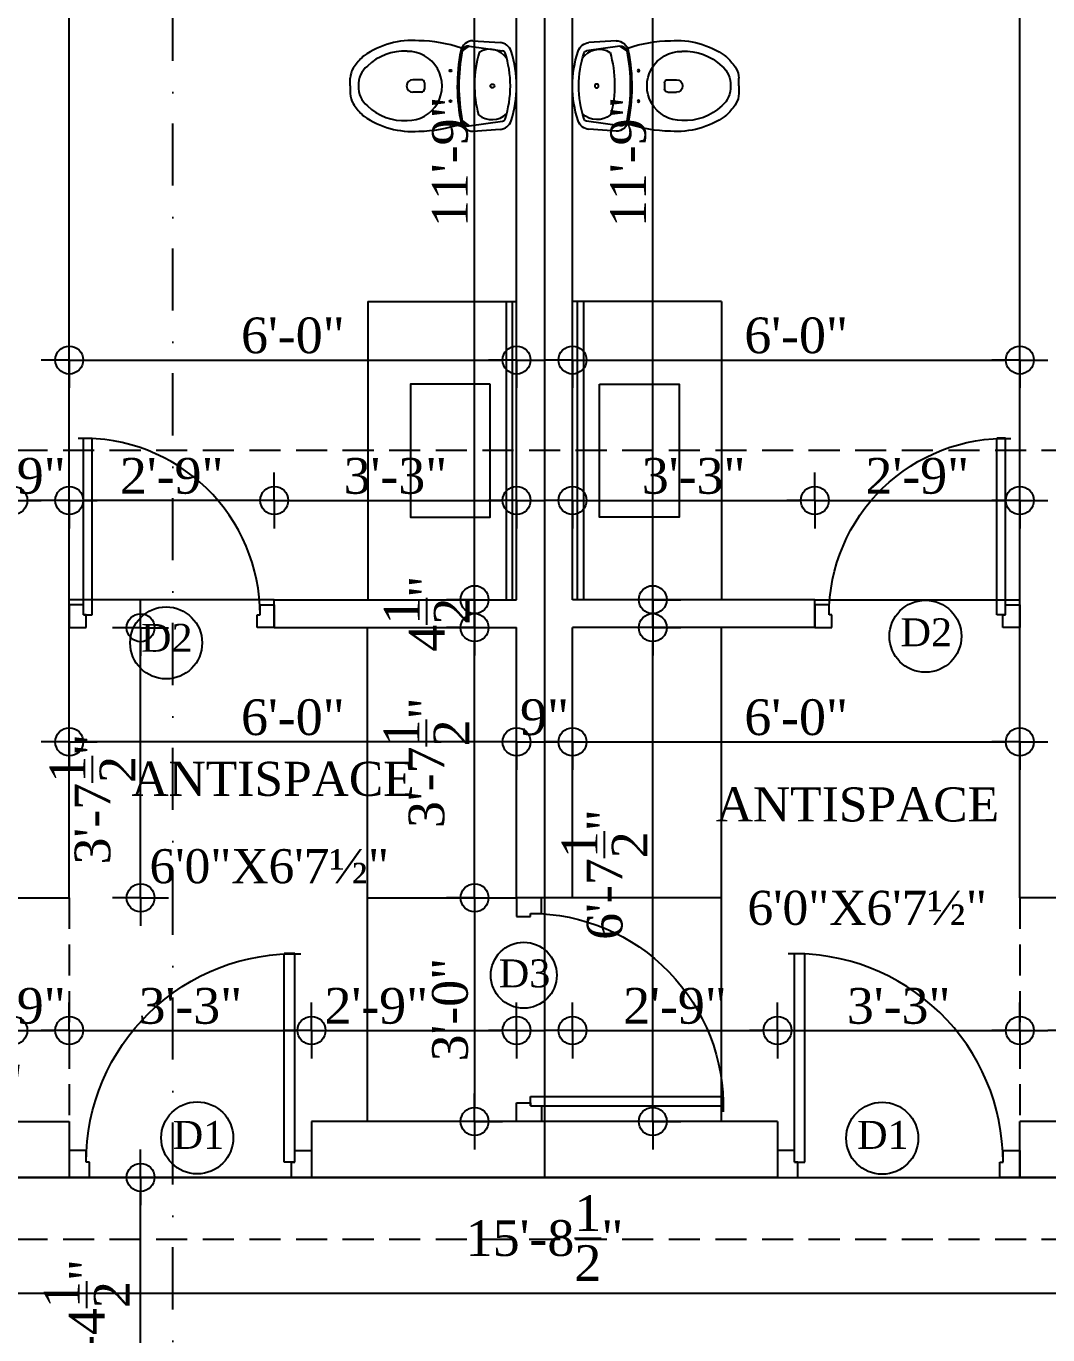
# Model space of a CAD drawing. Extents: x -4781 to 3971, y -2954 to -1072.
# Drawn here: x -1458.7 to -1294.3, y -2102 to -1891.3 of the extents above; entities that cross this region are included whole.
import ezdxf

# ---------------------------------------------------------------- set-up
doc = ezdxf.new("R2010")
doc.units = 0
doc.header["$LTSCALE"] = 20
doc.header["$MEASUREMENT"] = 0
doc.header["$PDMODE"] = 34
doc.linetypes.add('DASHDOT', pattern=[1, 0.5, -0.25, 0, -0.25])
doc.linetypes.add('HIDDEN', pattern=[0.375, 0.25, -0.125])
doc.layers.get('0').update_dxf_attribs({"linetype": 'CONTINUOUS'})
doc.layers.get('DEFPOINTS').update_dxf_attribs({"linetype": 'CONTINUOUS'})
doc.layers.add('area', color=3, linetype='CONTINUOUS', plot=False)
doc.layers.add('correct', color=230, linetype='CONTINUOUS', plot=False)
for name, color, linetype in [('DIMLINE', 254, 'CONTINUOUS'), ('DOOR', 1, 'CONTINUOUS'), ('DOOR TEXT', 2, 'CONTINUOUS'), ('glass', 4, 'CONTINUOUS'), ('PLUMBING', 6, 'CONTINUOUS'), ('Roof lilne', 31, 'CONTINUOUS'), ('sec', 13, 'DASHDOT'), ('text', 2, 'CONTINUOUS'), ('wall', 13, 'CONTINUOUS')]:
    doc.layers.add(name, color=color, linetype=linetype)
doc.styles.add('DIMTEXT', font='times_1.ttf')
doc.styles.add('style5', font='times_1.ttf')
doc.dimstyles.new('ARCH_48_0', dxfattribs={"dimtxt": 5.75, "dimasz": 2.25, "dimexe": 0.25, "dimexo": 0, "dimgap": 1, "dimtad": 1, "dimzin": 3, "dimdsep": 46, "dimlunit": 4, "dimtxsty": 'DIMTEXT', "dimblk": 'BLK', "dimcen": 0, "dimdle": 0.09375, "dimse1": 1, "dimse2": 1, "dimclrd": 254, "dimclrt": 3, "dimadec": 1, "dimazin": 0, "dimtfac": 1, "dimtix": 1, "dimtmove": 2, "dimatfit": 3, "dimldrblk": 'NONE', "dimfxl": 0.25, "dimtvp": 1.4625, "dimtolj": 1, "dimtzin": 15, "dimarcsym": 0})

# ---------------------------------------------------------------- blocks, each defined once
blk = doc.blocks.new('DR1H902')
at = {"color": 0}
for p, q in [((-0.5, 0), (-0.5, 1)), ((-0.5, 1), (-0.45, 1)), ((-0.45, 0), (-0.45, 1)), ((-0.5, 0), (-0.45, 0))]:
    blk.add_line(p, q, dxfattribs=at)
blk.add_arc((-0.5, 0), 1, 0, 91.70698, dxfattribs=at)
blk = doc.blocks.new('A$C3B4262AC')
at = {"layer": 'DOOR'}
for p, q in [((0, 4), (0, 0)), ((2.5, 4), (0, 4)), ((2.5, 2.25), (2.5, 4)), ((3, 2.25), (2.5, 2.25)), ((3, 0), (3, 2.25)), ((0, 0), (3, 0))]:
    blk.add_line(p, q, dxfattribs=at)
blk = doc.blocks.new('A$C1F9E242A')
blk.add_blockref('A$C3B4262AC', (0, 0))
at = {"xscale": -1}
blk.add_blockref('A$C3B4262AC', (36, 0), dxfattribs=at)
at = {"layer": 'DOOR', "xscale": -31, "yscale": 31, "zscale": 68.88888888888889}
blk.add_blockref('DR1H902', (18, 2.25), dxfattribs=at)
blk = doc.blocks.new('*U33')
at = {"xscale": -1}
blk.add_blockref('A$C1F9E242A', (0, -2), dxfattribs=at)
blk = doc.blocks.new('*U34')
at = {"xscale": -1}
blk.add_blockref('A$C1F9E242A', (0, -2), dxfattribs=at)
blk = doc.blocks.new('200028')
at = {"layer": 'PLUMBING'}
for points in [[(4.51, 3.33, 1), (4.19, 3.33, 1)], [(4.19, -1.59, 1), (4.51, -1.59, 1)]]:
    blk.add_hatch(color=256, dxfattribs=at).paths.add_polyline_path(points)
for p, q in [((6.25, 6.51), (7.37, 7.3)), ((7.37, 7.3), (12.73, 6.53)), ((7.96, 8.15), (12.33, 7.85)), ((-11.79, 0.87), (-11.79, 2.11)), ((-11.79, 0.87), (-11.79, -0.37)), ((-0.34, 1.87), (-1.73, 1.87)), ((0.16, 1.37), (0.16, 0.37)), ((-0.34, -0.13), (-1.73, -0.13)), ((6.25, -4.77), (7.37, -5.57)), ((7.37, -5.57), (12.73, -4.79)), ((7.96, -6.42), (12.33, -6.11))]:
    blk.add_line(p, q, dxfattribs=at)
for centre, radius in [((4.35, 3.33), 0.156), ((11.09, 0.87), 0.312), ((4.35, -1.59), 0.156)]:
    blk.add_circle(centre, radius, dxfattribs=at)
for centre, radius, start, end in [((-1.79, -5.38), 13.57, 85.6873, 125.1099), ((-3.1, -2.14), 8.6, 86.8837, 133.6869), ((-2.58, 0.87), 5.57, 269.4196, 90.5804), ((-1.08, -13.97), 22.13, 71.0966, 89.1989), ((34.56, 0.87), 29.12, 168.7614, 192.0802), ((34.56, 0.87), 28.87, 168.7311, 191.2689), ((7.96, 6.15), 2, 90, 168.7614), ((7.23, 6.32), 1, 81.7925, 168.7311), ((10.67, 3.52), 3.25, 32.7982, 121.967), ((12.19, 5.86), 2, 18.0394, 86.0298), ((12.66, 6.04), 0.5, 18.136, 81.7925), ((-3.12, 0.87), 18.1, 341.9606, 18.0394), ((-3.12, -1.48), 9.71, 134.7032, 147.6541), ((-7.84, 3.29), 3, 125.7546, 134.7032), ((26.7, 1.08), 18.5, 163.6925, 195.267), ((-3.12, 0.87), 17.1, 341.864, 18.136), ((-8.79, 2.11), 3, 147.6541, 180), ((-6.7, 1.14), 3.75, 128.5444, 184.146), ((-6.7, 0.6), 3.75, 175.854, 231.4556), ((-1.73, 0.87), 1, 90, 180), ((-1.73, 0.87), 1, 180, 270), ((-0.34, 1.37), 0.5, 0, 90), ((-0.34, 0.37), 0.5, 270, 0), ((-8.79, -0.37), 3, 180, 212.3459), ((-3.12, 3.22), 9.71, 212.3459, 225.2968), ((-7.84, -1.55), 3, 225.2968, 234.2454), ((-1.79, 7.11), 13.57, 234.8901, 274.3127), ((-3.1, 3.88), 8.6, 226.3131, 273.1163), ((11.03, -1.03), 3.51, 231.7336, 311.9036), ((-1.08, 15.71), 22.13, 270.8011, 288.9034), ((7.96, -4.42), 2, 191.2386, 270), ((7.23, -4.58), 1, 191.2689, 278.2075), ((12.19, -4.12), 2, 273.9702, 341.9606), ((12.66, -4.3), 0.5, 278.2075, 341.864)]:
    blk.add_arc(centre, radius, start, end, dxfattribs=at)
blk = doc.blocks.new('BLK')
for q in [(0, 2), (-2, 0), (2, 0), (0, -2)]:
    blk.add_line((0, 0), q)
blk.add_circle((0, 0), 1)
blk = doc.blocks.new('*D166')
at = {"layer": 'DEFPOINTS', "color": 0, "lineweight": -2, "transparency": 16777216}
for p in [(-1460.81, -2053), (-1483.06, -2067.65), (-1460.81, -2067.65)]:
    blk.add_point(p, dxfattribs=at)
at = {"layer": 'DIMLINE', "color": 254, "lineweight": -2, "transparency": 16777216}
blk.add_line((-1480.81, -2053), (-1463.06, -2053), dxfattribs=at)
at = {"layer": 'DIMLINE', "color": 254, "lineweight": -2, "transparency": 16777216, "xscale": 2.25, "yscale": 2.25, "zscale": 2.25, "rotation": 180}
blk.add_blockref('BLK', (-1483.06, -2053), dxfattribs=at)
at = {"layer": 'DIMLINE', "color": 254, "lineweight": -2, "transparency": 16777216, "xscale": 2.25, "yscale": 2.25, "zscale": 2.25}
blk.add_blockref('BLK', (-1460.81, -2053), dxfattribs=at)
at = {"layer": 'DIMLINE', "color": 3, "lineweight": -2, "transparency": 16777216, "insert": (-1471.93, -2061.37), "char_height": 5.75, "attachment_point": 5, "style": 'DIMTEXT'}
blk.add_mtext('\\A1;1\'-10{\\H1.000000x;\\S1/4;}"', dxfattribs=at)
blk = doc.blocks.new('_None')
blk = doc.blocks.new('*D167')
at = {"layer": 'DEFPOINTS', "color": 0, "lineweight": -2, "transparency": 16777216}
for p in [(-1451.81, -2053), (-1460.81, -2067.65), (-1451.81, -2067.65)]:
    blk.add_point(p, dxfattribs=at)
at = {"layer": 'DIMLINE', "color": 254, "lineweight": -2, "transparency": 16777216}
blk.add_line((-1458.56, -2053), (-1454.06, -2053), dxfattribs=at)
at = {"layer": 'DIMLINE', "color": 254, "lineweight": -2, "transparency": 16777216, "xscale": 2.25, "yscale": 2.25, "zscale": 2.25, "rotation": 180}
blk.add_blockref('BLK', (-1460.81, -2053), dxfattribs=at)
at = {"layer": 'DIMLINE', "color": 254, "lineweight": -2, "transparency": 16777216, "xscale": 2.25, "yscale": 2.25, "zscale": 2.25}
blk.add_blockref('BLK', (-1451.81, -2053), dxfattribs=at)
at = {"layer": 'DIMLINE', "color": 3, "lineweight": -2, "transparency": 16777216, "insert": (-1456.31, -2049.07), "char_height": 5.75, "attachment_point": 5, "style": 'DIMTEXT'}
blk.add_mtext('\\A1;9"', dxfattribs=at)
blk = doc.blocks.new('*D168')
at = {"layer": 'DEFPOINTS', "color": 0, "lineweight": -2, "transparency": 16777216}
for p in [(-1412.81, -2053), (-1451.81, -2067.65), (-1412.81, -2067.65)]:
    blk.add_point(p, dxfattribs=at)
at = {"layer": 'DIMLINE', "color": 254, "lineweight": -2, "transparency": 16777216}
blk.add_line((-1449.56, -2053), (-1415.06, -2053), dxfattribs=at)
at = {"layer": 'DIMLINE', "color": 254, "lineweight": -2, "transparency": 16777216, "xscale": 2.25, "yscale": 2.25, "zscale": 2.25, "rotation": 180}
blk.add_blockref('BLK', (-1451.81, -2053), dxfattribs=at)
at = {"layer": 'DIMLINE', "color": 254, "lineweight": -2, "transparency": 16777216, "xscale": 2.25, "yscale": 2.25, "zscale": 2.25}
blk.add_blockref('BLK', (-1412.81, -2053), dxfattribs=at)
at = {"layer": 'DIMLINE', "color": 3, "lineweight": -2, "transparency": 16777216, "insert": (-1432.31, -2049.08), "char_height": 5.75, "attachment_point": 5, "style": 'DIMTEXT'}
blk.add_mtext('\\A1;3\'-3"', dxfattribs=at)
blk = doc.blocks.new('*D169')
at = {"layer": 'DEFPOINTS', "color": 0, "lineweight": -2, "transparency": 16777216}
for p in [(-1379.81, -2053), (-1412.81, -2067.65), (-1379.81, -2067.65)]:
    blk.add_point(p, dxfattribs=at)
at = {"layer": 'DIMLINE', "color": 254, "lineweight": -2, "transparency": 16777216}
blk.add_line((-1410.56, -2053), (-1382.06, -2053), dxfattribs=at)
at = {"layer": 'DIMLINE', "color": 254, "lineweight": -2, "transparency": 16777216, "xscale": 2.25, "yscale": 2.25, "zscale": 2.25, "rotation": 180}
blk.add_blockref('BLK', (-1412.81, -2053), dxfattribs=at)
at = {"layer": 'DIMLINE', "color": 254, "lineweight": -2, "transparency": 16777216, "xscale": 2.25, "yscale": 2.25, "zscale": 2.25}
blk.add_blockref('BLK', (-1379.81, -2053), dxfattribs=at)
at = {"layer": 'DIMLINE', "color": 3, "lineweight": -2, "transparency": 16777216, "insert": (-1402.38, -2049.07), "char_height": 5.75, "attachment_point": 5, "style": 'DIMTEXT'}
blk.add_mtext('\\A1;2\'-9"', dxfattribs=at)
blk = doc.blocks.new('*D170')
at = {"layer": 'DEFPOINTS', "color": 0, "lineweight": -2, "transparency": 16777216}
for p in [(-1370.81, -2006.54), (-1379.81, -2067.65), (-1370.81, -2067.65)]:
    blk.add_point(p, dxfattribs=at)
at = {"layer": 'DIMLINE', "color": 254, "lineweight": -2, "transparency": 16777216}
blk.add_line((-1377.56, -2006.54), (-1373.06, -2006.54), dxfattribs=at)
at = {"layer": 'DIMLINE', "color": 254, "lineweight": -2, "transparency": 16777216, "xscale": 2.25, "yscale": 2.25, "zscale": 2.25, "rotation": 180}
blk.add_blockref('BLK', (-1379.81, -2006.54), dxfattribs=at)
at = {"layer": 'DIMLINE', "color": 254, "lineweight": -2, "transparency": 16777216, "xscale": 2.25, "yscale": 2.25, "zscale": 2.25}
blk.add_blockref('BLK', (-1370.81, -2006.54), dxfattribs=at)
at = {"layer": 'DIMLINE', "color": 3, "lineweight": -2, "transparency": 16777216, "insert": (-1375.31, -2002.6), "char_height": 5.75, "attachment_point": 5, "style": 'DIMTEXT'}
blk.add_mtext('\\A1;9"', dxfattribs=at)
blk = doc.blocks.new('*D171')
at = {"layer": 'DEFPOINTS', "color": 0, "lineweight": -2, "transparency": 16777216}
for p in [(-1337.81, -2053), (-1370.81, -2067.65), (-1337.81, -2067.65)]:
    blk.add_point(p, dxfattribs=at)
at = {"layer": 'DIMLINE', "color": 254, "lineweight": -2, "transparency": 16777216}
blk.add_line((-1368.56, -2053), (-1340.06, -2053), dxfattribs=at)
at = {"layer": 'DIMLINE', "color": 254, "lineweight": -2, "transparency": 16777216, "xscale": 2.25, "yscale": 2.25, "zscale": 2.25, "rotation": 180}
blk.add_blockref('BLK', (-1370.81, -2053), dxfattribs=at)
at = {"layer": 'DIMLINE', "color": 254, "lineweight": -2, "transparency": 16777216, "xscale": 2.25, "yscale": 2.25, "zscale": 2.25}
blk.add_blockref('BLK', (-1337.81, -2053), dxfattribs=at)
at = {"layer": 'DIMLINE', "color": 3, "lineweight": -2, "transparency": 16777216, "insert": (-1354.31, -2049.07), "char_height": 5.75, "attachment_point": 5, "style": 'DIMTEXT'}
blk.add_mtext('\\A1;2\'-9"', dxfattribs=at)
blk = doc.blocks.new('*D172')
at = {"layer": 'DEFPOINTS', "color": 0, "lineweight": -2, "transparency": 16777216}
for p in [(-1298.81, -2053), (-1337.81, -2067.65), (-1298.81, -2067.66)]:
    blk.add_point(p, dxfattribs=at)
at = {"layer": 'DIMLINE', "color": 254, "lineweight": -2, "transparency": 16777216}
blk.add_line((-1335.56, -2053), (-1301.06, -2053), dxfattribs=at)
at = {"layer": 'DIMLINE', "color": 254, "lineweight": -2, "transparency": 16777216, "xscale": 2.25, "yscale": 2.25, "zscale": 2.25, "rotation": 180}
blk.add_blockref('BLK', (-1337.81, -2053), dxfattribs=at)
at = {"layer": 'DIMLINE', "color": 254, "lineweight": -2, "transparency": 16777216, "xscale": 2.25, "yscale": 2.25, "zscale": 2.25}
blk.add_blockref('BLK', (-1298.81, -2053), dxfattribs=at)
at = {"layer": 'DIMLINE', "color": 3, "lineweight": -2, "transparency": 16777216, "insert": (-1318.31, -2049.08), "char_height": 5.75, "attachment_point": 5, "style": 'DIMTEXT'}
blk.add_mtext('\\A1;3\'-3"', dxfattribs=at)
blk = doc.blocks.new('*D173')
at = {"layer": 'DEFPOINTS', "color": 0, "lineweight": -2, "transparency": 16777216}
for p in [(-1386.57, -1988.15), (-1379.81, -1988.15), (-1375.31, -2031.65)]:
    blk.add_point(p, dxfattribs=at)
at = {"layer": 'DIMLINE', "color": 254, "lineweight": -2, "transparency": 16777216}
blk.add_line((-1386.57, -2029.4), (-1386.57, -1990.4), dxfattribs=at)
at = {"layer": 'DIMLINE', "color": 254, "lineweight": -2, "transparency": 16777216, "xscale": 2.25, "yscale": 2.25, "zscale": 2.25}
for p, rotation in [((-1386.57, -1988.15), 90), ((-1386.57, -2031.65), 270)]:
    blk.add_blockref('BLK', p, dxfattribs=dict(at, rotation=rotation))
at = {"layer": 'DIMLINE', "color": 3, "lineweight": -2, "transparency": 16777216, "insert": (-1394.32, -2009.9), "char_height": 5.75, "attachment_point": 5, "rotation": 90, "style": 'DIMTEXT'}
blk.add_mtext('\\A1;3\'-7{\\H1.000000x;\\S1/2;}"', dxfattribs=at)
blk = doc.blocks.new('*D174')
at = {"layer": 'DEFPOINTS', "color": 0, "lineweight": -2, "transparency": 16777216}
for p in [(-1451.81, -1988.17), (-1440.32, -1988.17), (-1451.81, -2031.65)]:
    blk.add_point(p, dxfattribs=at)
at = {"layer": 'DIMLINE', "color": 254, "lineweight": -2, "transparency": 16777216}
blk.add_line((-1440.32, -2029.4), (-1440.32, -1990.42), dxfattribs=at)
at = {"layer": 'DIMLINE', "color": 254, "lineweight": -2, "transparency": 16777216, "xscale": 2.25, "yscale": 2.25, "zscale": 2.25}
for p, rotation in [((-1440.32, -1988.17), 90), ((-1440.32, -2031.65), 270)]:
    blk.add_blockref('BLK', p, dxfattribs=dict(at, rotation=rotation))
at = {"layer": 'DIMLINE', "color": 3, "lineweight": -2, "transparency": 16777216, "insert": (-1448.08, -2015.77), "char_height": 5.75, "attachment_point": 5, "rotation": 90, "style": 'DIMTEXT'}
blk.add_mtext('\\A1;3\'-7{\\H1.000000x;\\S1/2;}"', dxfattribs=at)
blk = doc.blocks.new('*D175')
at = {"layer": 'DEFPOINTS', "color": 0, "lineweight": -2, "transparency": 16777216}
for p in [(-1413.79, -1983.65), (-1386.57, -1983.65), (-1413.79, -1988.15)]:
    blk.add_point(p, dxfattribs=at)
at = {"layer": 'DIMLINE', "color": 254, "lineweight": -2, "transparency": 16777216}
for p, q in [((-1386.57, -1981.4), (-1386.57, -1979.15)), ((-1386.57, -1988.15), (-1386.57, -1983.65)), ((-1386.57, -1990.4), (-1386.57, -1992.65))]:
    blk.add_line(p, q, dxfattribs=at)
at = {"layer": 'DIMLINE', "color": 254, "lineweight": -2, "transparency": 16777216, "xscale": 2.25, "yscale": 2.25, "zscale": 2.25}
for p, rotation in [((-1386.57, -1983.65), 270), ((-1386.57, -1988.15), 90)]:
    blk.add_blockref('BLK', p, dxfattribs=dict(at, rotation=rotation))
at = {"layer": 'DIMLINE', "color": 3, "lineweight": -2, "transparency": 16777216, "insert": (-1394.27, -1985.9), "char_height": 5.75, "attachment_point": 5, "rotation": 90, "style": 'DIMTEXT'}
blk.add_mtext('\\A1;4{\\H1.000000x;\\S1/2;}"', dxfattribs=at)
blk = doc.blocks.new('*D176')
at = {"layer": 'DEFPOINTS', "color": 0, "lineweight": -2, "transparency": 16777216}
for p in [(-1415.81, -1842.65), (-1386.57, -1842.65), (-1412.28, -1983.65)]:
    blk.add_point(p, dxfattribs=at)
at = {"layer": 'DIMLINE', "color": 254, "lineweight": -2, "transparency": 16777216}
blk.add_line((-1386.57, -1981.4), (-1386.57, -1844.9), dxfattribs=at)
at = {"layer": 'DIMLINE', "color": 254, "lineweight": -2, "transparency": 16777216, "xscale": 2.25, "yscale": 2.25, "zscale": 2.25}
for p, rotation in [((-1386.57, -1842.65), 90), ((-1386.57, -1983.65), 270)]:
    blk.add_blockref('BLK', p, dxfattribs=dict(at, rotation=rotation))
at = {"layer": 'DIMLINE', "color": 3, "lineweight": -2, "transparency": 16777216, "insert": (-1390.5, -1913.15), "char_height": 5.75, "attachment_point": 5, "rotation": 90, "style": 'DIMTEXT'}
blk.add_mtext('\\A1;11\'-9"', dxfattribs=at)
blk = doc.blocks.new('*D177')
at = {"layer": 'DEFPOINTS', "color": 0, "lineweight": -2, "transparency": 16777216}
for p in [(-1379.81, -1967.68), (-1418.81, -1983.65), (-1379.81, -1983.65)]:
    blk.add_point(p, dxfattribs=at)
at = {"layer": 'DIMLINE', "color": 254, "lineweight": -2, "transparency": 16777216}
blk.add_line((-1416.56, -1967.68), (-1382.06, -1967.68), dxfattribs=at)
at = {"layer": 'DIMLINE', "color": 254, "lineweight": -2, "transparency": 16777216, "xscale": 2.25, "yscale": 2.25, "zscale": 2.25, "rotation": 180}
blk.add_blockref('BLK', (-1418.81, -1967.68), dxfattribs=at)
at = {"layer": 'DIMLINE', "color": 254, "lineweight": -2, "transparency": 16777216, "xscale": 2.25, "yscale": 2.25, "zscale": 2.25}
blk.add_blockref('BLK', (-1379.81, -1967.68), dxfattribs=at)
at = {"layer": 'DIMLINE', "color": 3, "lineweight": -2, "transparency": 16777216, "insert": (-1399.31, -1963.76), "char_height": 5.75, "attachment_point": 5, "style": 'DIMTEXT'}
blk.add_mtext('\\A1;3\'-3"', dxfattribs=at)
blk = doc.blocks.new('*D178')
at = {"layer": 'DEFPOINTS', "color": 0, "lineweight": -2, "transparency": 16777216}
for p in [(-1451.81, -1967.68), (-1451.81, -1983.65), (-1418.81, -1983.65)]:
    blk.add_point(p, dxfattribs=at)
at = {"layer": 'DIMLINE', "color": 254, "lineweight": -2, "transparency": 16777216}
blk.add_line((-1421.06, -1967.68), (-1449.56, -1967.68), dxfattribs=at)
at = {"layer": 'DIMLINE', "color": 254, "lineweight": -2, "transparency": 16777216, "xscale": 2.25, "yscale": 2.25, "zscale": 2.25, "rotation": 180}
blk.add_blockref('BLK', (-1451.81, -1967.68), dxfattribs=at)
at = {"layer": 'DIMLINE', "color": 254, "lineweight": -2, "transparency": 16777216, "xscale": 2.25, "yscale": 2.25, "zscale": 2.25}
blk.add_blockref('BLK', (-1418.81, -1967.68), dxfattribs=at)
at = {"layer": 'DIMLINE', "color": 3, "lineweight": -2, "transparency": 16777216, "insert": (-1435.31, -1963.75), "char_height": 5.75, "attachment_point": 5, "style": 'DIMTEXT'}
blk.add_mtext('\\A1;2\'-9"', dxfattribs=at)
blk = doc.blocks.new('*D179')
at = {"layer": 'DEFPOINTS', "color": 0, "lineweight": -2, "transparency": 16777216}
for p in [(-1331.81, -1967.68), (-1370.81, -1983.65), (-1331.81, -1983.65)]:
    blk.add_point(p, dxfattribs=at)
at = {"layer": 'DIMLINE', "color": 254, "lineweight": -2, "transparency": 16777216}
blk.add_line((-1368.56, -1967.68), (-1334.06, -1967.68), dxfattribs=at)
at = {"layer": 'DIMLINE', "color": 254, "lineweight": -2, "transparency": 16777216, "xscale": 2.25, "yscale": 2.25, "zscale": 2.25, "rotation": 180}
blk.add_blockref('BLK', (-1370.81, -1967.68), dxfattribs=at)
at = {"layer": 'DIMLINE', "color": 254, "lineweight": -2, "transparency": 16777216, "xscale": 2.25, "yscale": 2.25, "zscale": 2.25}
blk.add_blockref('BLK', (-1331.81, -1967.68), dxfattribs=at)
at = {"layer": 'DIMLINE', "color": 3, "lineweight": -2, "transparency": 16777216, "insert": (-1351.31, -1963.76), "char_height": 5.75, "attachment_point": 5, "style": 'DIMTEXT'}
blk.add_mtext('\\A1;3\'-3"', dxfattribs=at)
blk = doc.blocks.new('*D180')
at = {"layer": 'DEFPOINTS', "color": 0, "lineweight": -2, "transparency": 16777216}
for p in [(-1298.81, -1967.68), (-1331.81, -1983.65), (-1298.81, -1983.65)]:
    blk.add_point(p, dxfattribs=at)
at = {"layer": 'DIMLINE', "color": 254, "lineweight": -2, "transparency": 16777216}
blk.add_line((-1329.56, -1967.68), (-1301.06, -1967.68), dxfattribs=at)
at = {"layer": 'DIMLINE', "color": 254, "lineweight": -2, "transparency": 16777216, "xscale": 2.25, "yscale": 2.25, "zscale": 2.25, "rotation": 180}
blk.add_blockref('BLK', (-1331.81, -1967.68), dxfattribs=at)
at = {"layer": 'DIMLINE', "color": 254, "lineweight": -2, "transparency": 16777216, "xscale": 2.25, "yscale": 2.25, "zscale": 2.25}
blk.add_blockref('BLK', (-1298.81, -1967.68), dxfattribs=at)
at = {"layer": 'DIMLINE', "color": 3, "lineweight": -2, "transparency": 16777216, "insert": (-1315.31, -1963.75), "char_height": 5.75, "attachment_point": 5, "style": 'DIMTEXT'}
blk.add_mtext('\\A1;2\'-9"', dxfattribs=at)
blk = doc.blocks.new('*D181')
at = {"layer": 'DEFPOINTS', "color": 0, "lineweight": -2, "transparency": 16777216}
for p in [(-1370.81, -1988.15), (-1357.89, -1988.15), (-1370.81, -2067.65)]:
    blk.add_point(p, dxfattribs=at)
at = {"layer": 'DIMLINE', "color": 254, "lineweight": -2, "transparency": 16777216}
blk.add_line((-1357.89, -2065.4), (-1357.89, -1990.4), dxfattribs=at)
at = {"layer": 'DIMLINE', "color": 254, "lineweight": -2, "transparency": 16777216, "xscale": 2.25, "yscale": 2.25, "zscale": 2.25}
for p, rotation in [((-1357.89, -1988.15), 90), ((-1357.89, -2067.65), 270)]:
    blk.add_blockref('BLK', p, dxfattribs=dict(at, rotation=rotation))
at = {"layer": 'DIMLINE', "color": 3, "lineweight": -2, "transparency": 16777216, "insert": (-1365.64, -2027.9), "char_height": 5.75, "attachment_point": 5, "rotation": 90, "style": 'DIMTEXT'}
blk.add_mtext('\\A1;6\'-7{\\H1.000000x;\\S1/2;}"', dxfattribs=at)
blk = doc.blocks.new('*D182')
at = {"layer": 'DEFPOINTS', "color": 0, "lineweight": -2, "transparency": 16777216}
for p in [(-1370.81, -2001.7), (-1298.81, -2001.7), (-1298.81, -2006.54)]:
    blk.add_point(p, dxfattribs=at)
at = {"layer": 'DIMLINE', "color": 254, "lineweight": -2, "transparency": 16777216}
blk.add_line((-1368.56, -2006.54), (-1301.06, -2006.54), dxfattribs=at)
at = {"layer": 'DIMLINE', "color": 254, "lineweight": -2, "transparency": 16777216, "xscale": 2.25, "yscale": 2.25, "zscale": 2.25, "rotation": 180}
blk.add_blockref('BLK', (-1370.81, -2006.54), dxfattribs=at)
at = {"layer": 'DIMLINE', "color": 254, "lineweight": -2, "transparency": 16777216, "xscale": 2.25, "yscale": 2.25, "zscale": 2.25}
blk.add_blockref('BLK', (-1298.81, -2006.54), dxfattribs=at)
at = {"layer": 'DIMLINE', "color": 3, "lineweight": -2, "transparency": 16777216, "insert": (-1334.81, -2002.61), "char_height": 5.75, "attachment_point": 5, "style": 'DIMTEXT'}
blk.add_mtext('\\A1;6\'-0"', dxfattribs=at)
blk = doc.blocks.new('*D183')
at = {"layer": 'DEFPOINTS', "color": 0, "lineweight": -2, "transparency": 16777216}
for p in [(-1451.81, -1996.91), (-1379.81, -1996.91), (-1451.81, -2006.54)]:
    blk.add_point(p, dxfattribs=at)
at = {"layer": 'DIMLINE', "color": 254, "lineweight": -2, "transparency": 16777216}
blk.add_line((-1382.06, -2006.54), (-1449.56, -2006.54), dxfattribs=at)
at = {"layer": 'DIMLINE', "color": 254, "lineweight": -2, "transparency": 16777216, "xscale": 2.25, "yscale": 2.25, "zscale": 2.25, "rotation": 180}
blk.add_blockref('BLK', (-1451.81, -2006.54), dxfattribs=at)
at = {"layer": 'DIMLINE', "color": 254, "lineweight": -2, "transparency": 16777216, "xscale": 2.25, "yscale": 2.25, "zscale": 2.25}
blk.add_blockref('BLK', (-1379.81, -2006.54), dxfattribs=at)
at = {"layer": 'DIMLINE', "color": 3, "lineweight": -2, "transparency": 16777216, "insert": (-1415.81, -2002.61), "char_height": 5.75, "attachment_point": 5, "style": 'DIMTEXT'}
blk.add_mtext('\\A1;6\'-0"', dxfattribs=at)
blk = doc.blocks.new('*D184')
at = {"layer": 'DEFPOINTS', "color": 0, "lineweight": -2, "transparency": 16777216}
for p in [(-1460.81, -1967.68), (-1460.81, -1975), (-1451.81, -1975)]:
    blk.add_point(p, dxfattribs=at)
at = {"layer": 'DIMLINE', "color": 254, "lineweight": -2, "transparency": 16777216}
blk.add_line((-1454.06, -1967.68), (-1458.56, -1967.68), dxfattribs=at)
at = {"layer": 'DIMLINE', "color": 254, "lineweight": -2, "transparency": 16777216, "xscale": 2.25, "yscale": 2.25, "zscale": 2.25, "rotation": 180}
blk.add_blockref('BLK', (-1460.81, -1967.68), dxfattribs=at)
at = {"layer": 'DIMLINE', "color": 254, "lineweight": -2, "transparency": 16777216, "xscale": 2.25, "yscale": 2.25, "zscale": 2.25}
blk.add_blockref('BLK', (-1451.81, -1967.68), dxfattribs=at)
at = {"layer": 'DIMLINE', "color": 3, "lineweight": -2, "transparency": 16777216, "insert": (-1456.31, -1963.75), "char_height": 5.75, "attachment_point": 5, "style": 'DIMTEXT'}
blk.add_mtext('\\A1;9"', dxfattribs=at)
blk = doc.blocks.new('*D189')
at = {"layer": 'DEFPOINTS', "color": 0, "lineweight": -2, "transparency": 16777216}
for p in [(-1289.81, -2053), (-1289.81, -2067.65), (-1267.56, -2067.65)]:
    blk.add_point(p, dxfattribs=at)
at = {"layer": 'DIMLINE', "color": 254, "lineweight": -2, "transparency": 16777216}
blk.add_line((-1269.81, -2053), (-1287.56, -2053), dxfattribs=at)
at = {"layer": 'DIMLINE', "color": 254, "lineweight": -2, "transparency": 16777216, "xscale": 2.25, "yscale": 2.25, "zscale": 2.25, "rotation": 180}
blk.add_blockref('BLK', (-1289.81, -2053), dxfattribs=at)
at = {"layer": 'DIMLINE', "color": 254, "lineweight": -2, "transparency": 16777216, "xscale": 2.25, "yscale": 2.25, "zscale": 2.25}
blk.add_blockref('BLK', (-1267.56, -2053), dxfattribs=at)
at = {"layer": 'DIMLINE', "color": 3, "lineweight": -2, "transparency": 16777216, "insert": (-1278.68, -2061.37), "char_height": 5.75, "attachment_point": 5, "style": 'DIMTEXT'}
blk.add_mtext('\\A1;1\'-10{\\H1.000000x;\\S1/4;}"', dxfattribs=at)
blk = doc.blocks.new('*D190')
at = {"layer": 'DEFPOINTS', "color": 0, "lineweight": -2, "transparency": 16777216}
for p in [(-1379.81, -1945.07), (-1451.81, -1949.73), (-1379.81, -1949.73)]:
    blk.add_point(p, dxfattribs=at)
at = {"layer": 'DIMLINE', "color": 254, "lineweight": -2, "transparency": 16777216}
blk.add_line((-1449.56, -1945.07), (-1382.06, -1945.07), dxfattribs=at)
at = {"layer": 'DIMLINE', "color": 254, "lineweight": -2, "transparency": 16777216, "xscale": 2.25, "yscale": 2.25, "zscale": 2.25, "rotation": 180}
blk.add_blockref('BLK', (-1451.81, -1945.07), dxfattribs=at)
at = {"layer": 'DIMLINE', "color": 254, "lineweight": -2, "transparency": 16777216, "xscale": 2.25, "yscale": 2.25, "zscale": 2.25}
blk.add_blockref('BLK', (-1379.81, -1945.07), dxfattribs=at)
at = {"layer": 'DIMLINE', "color": 3, "lineweight": -2, "transparency": 16777216, "insert": (-1415.81, -1941.14), "char_height": 5.75, "attachment_point": 5, "style": 'DIMTEXT'}
blk.add_mtext('\\A1;6\'-0"', dxfattribs=at)
blk = doc.blocks.new('*D191')
at = {"layer": 'DEFPOINTS', "color": 0, "lineweight": -2, "transparency": 16777216}
for p in [(-1298.81, -1945.07), (-1370.81, -1956.28), (-1298.81, -1956.28)]:
    blk.add_point(p, dxfattribs=at)
at = {"layer": 'DIMLINE', "color": 254, "lineweight": -2, "transparency": 16777216}
blk.add_line((-1368.56, -1945.07), (-1301.06, -1945.07), dxfattribs=at)
at = {"layer": 'DIMLINE', "color": 254, "lineweight": -2, "transparency": 16777216, "xscale": 2.25, "yscale": 2.25, "zscale": 2.25, "rotation": 180}
blk.add_blockref('BLK', (-1370.81, -1945.07), dxfattribs=at)
at = {"layer": 'DIMLINE', "color": 254, "lineweight": -2, "transparency": 16777216, "xscale": 2.25, "yscale": 2.25, "zscale": 2.25}
blk.add_blockref('BLK', (-1298.81, -1945.07), dxfattribs=at)
at = {"layer": 'DIMLINE', "color": 3, "lineweight": -2, "transparency": 16777216, "insert": (-1334.81, -1941.14), "char_height": 5.75, "attachment_point": 5, "style": 'DIMTEXT'}
blk.add_mtext('\\A1;6\'-0"', dxfattribs=at)
blk = doc.blocks.new('*D201')
at = {"layer": 'DEFPOINTS', "color": 0, "lineweight": -2, "transparency": 16777216}
for p in [(-1357.89, -1842.65), (-1346.17, -1842.65), (-1351.31, -1983.65)]:
    blk.add_point(p, dxfattribs=at)
at = {"layer": 'DIMLINE', "color": 254, "lineweight": -2, "transparency": 16777216}
blk.add_line((-1357.89, -1981.4), (-1357.89, -1844.9), dxfattribs=at)
at = {"layer": 'DIMLINE', "color": 254, "lineweight": -2, "transparency": 16777216, "xscale": 2.25, "yscale": 2.25, "zscale": 2.25}
for p, rotation in [((-1357.89, -1842.65), 90), ((-1357.89, -1983.65), 270)]:
    blk.add_blockref('BLK', p, dxfattribs=dict(at, rotation=rotation))
at = {"layer": 'DIMLINE', "color": 3, "lineweight": -2, "transparency": 16777216, "insert": (-1361.82, -1913.15), "char_height": 5.75, "attachment_point": 5, "rotation": 90, "style": 'DIMTEXT'}
blk.add_mtext('\\A1;11\'-9"', dxfattribs=at)
blk = doc.blocks.new('*D213')
at = {"layer": 'DEFPOINTS', "color": 0, "lineweight": -2, "transparency": 16777216}
for p in [(-1456.67, -2076.65), (-1440.32, -2076.65), (-1451.72, -2141.15)]:
    blk.add_point(p, dxfattribs=at)
at = {"layer": 'DIMLINE', "color": 254, "lineweight": -2, "transparency": 16777216}
blk.add_line((-1440.32, -2138.9), (-1440.32, -2078.9), dxfattribs=at)
at = {"layer": 'DIMLINE', "color": 254, "lineweight": -2, "transparency": 16777216, "xscale": 2.25, "yscale": 2.25, "zscale": 2.25}
for p, rotation in [((-1440.32, -2076.65), 90), ((-1440.32, -2141.15), 270)]:
    blk.add_blockref('BLK', p, dxfattribs=dict(at, rotation=rotation))
at = {"layer": 'DIMLINE', "color": 3, "lineweight": -2, "transparency": 16777216, "insert": (-1448.99, -2100.32), "char_height": 5.75, "attachment_point": 5, "rotation": 90, "style": 'DIMTEXT'}
blk.add_mtext('\\A1;5\'-4{\\H1.000000x;\\S1/2;}"', dxfattribs=at)
blk = doc.blocks.new('*D220')
at = {"layer": 'DEFPOINTS', "color": 0, "lineweight": -2, "transparency": 16777216}
for p in [(-1281.06, -2095.27), (-1469.56, -2132.15), (-1281.06, -2132.15)]:
    blk.add_point(p, dxfattribs=at)
at = {"layer": 'DIMLINE', "color": 254, "lineweight": -2, "transparency": 16777216}
blk.add_line((-1467.31, -2095.27), (-1283.31, -2095.27), dxfattribs=at)
at = {"layer": 'DIMLINE', "color": 254, "lineweight": -2, "transparency": 16777216, "xscale": 2.25, "yscale": 2.25, "zscale": 2.25, "rotation": 180}
blk.add_blockref('BLK', (-1469.56, -2095.27), dxfattribs=at)
at = {"layer": 'DIMLINE', "color": 254, "lineweight": -2, "transparency": 16777216, "xscale": 2.25, "yscale": 2.25, "zscale": 2.25}
blk.add_blockref('BLK', (-1281.06, -2095.27), dxfattribs=at)
at = {"layer": 'DIMLINE', "color": 3, "lineweight": -2, "transparency": 16777216, "insert": (-1375.31, -2086.42), "char_height": 5.75, "attachment_point": 5, "style": 'DIMTEXT'}
blk.add_mtext('\\A1;15\'-8{\\H1.000000x;\\S1/2;}"', dxfattribs=at)
blk = doc.blocks.new('*D367')
at = {"layer": 'DEFPOINTS', "color": 0, "lineweight": -2, "transparency": 16777216}
for p in [(-1372.89, -2031.65), (-1386.57, -2067.65), (-1369.15, -2067.65)]:
    blk.add_point(p, dxfattribs=at)
at = {"layer": 'DIMLINE', "color": 254, "lineweight": -2, "transparency": 16777216}
blk.add_line((-1386.57, -2033.9), (-1386.57, -2065.4), dxfattribs=at)
at = {"layer": 'DIMLINE', "color": 254, "lineweight": -2, "transparency": 16777216, "xscale": 2.25, "yscale": 2.25, "zscale": 2.25}
for p, rotation in [((-1386.57, -2031.65), 90), ((-1386.57, -2067.65), 270)]:
    blk.add_blockref('BLK', p, dxfattribs=dict(at, rotation=rotation))
at = {"layer": 'DIMLINE', "color": 3, "lineweight": -2, "transparency": 16777216, "insert": (-1390.49, -2049.65), "char_height": 5.75, "attachment_point": 5, "rotation": 90, "style": 'DIMTEXT'}
blk.add_mtext('\\A1;3\'-0"', dxfattribs=at)

msp = doc.modelspace()

# ---------------------------------------------------------------- linework, layer by layer
for p, q in [((-1403.746, -1935.654), (-1403.746, -1983.654)), ((-1403.746, -1935.654), (-1379.746, -1935.654)), ((-1346.806, -1935.654), (-1370.806, -1935.654)), ((-1346.806, -1935.654), (-1346.806, -1983.654)), ((-1418.806, -1983.654), (-1451.806, -1983.654)), ((-1418.806, -1983.654), (-1451.806, -1983.654)), ((-1331.806, -1983.654), (-1298.806, -1983.654)), ((-1403.808, -2031.654), (-1379.808, -2031.654)), ((-1346.806, -2031.654), (-1370.806, -2031.654))]:
    msp.add_line(p, q)
at = {"lineweight": -2}
for p, q in [((-1403.808, -2067.654), (-1403.808, -1988.154)), ((-1346.804, -2067.654), (-1346.804, -1988.154))]:
    msp.add_line(p, q, dxfattribs=at)
at = {"linetype": 'HIDDEN'}
for p, q in [((-1451.807, -2031.654), (-1451.807, -2067.654)), ((-1298.805, -2031.654), (-1298.805, -2067.654))]:
    msp.add_line(p, q, dxfattribs=at)
at = {"layer": 'area', "lineweight": -2}
for points in [[(-1375.307, -1785.654), (-1375.306, -2076.654), (-1607.806, -2076.654), (-1607.806, -1842.654), (-1589.806, -1842.654), (-1589.806, -1713.654), (-1451.806, -1713.654), (-1451.807, -1785.654), (-1375.307, -1785.654)], [(-1375.307, -1785.654), (-1375.309, -2076.654), (-1142.809, -2076.654), (-1142.809, -1842.654), (-1160.809, -1842.654), (-1160.809, -1713.654), (-1298.809, -1713.654), (-1298.807, -1785.654), (-1375.307, -1785.654)], [(-1607.806, -1842.654), (-1607.806, -2076.654), (-1142.805, -2076.654), (-1142.805, -1842.654), (-1289.806, -1842.656), (-1289.806, -1785.654), (-1460.806, -1785.654), (-1460.806, -1842.654), (-1607.806, -1842.654)]]:
    msp.add_lwpolyline(points, dxfattribs=at)
at = {"layer": 'correct', "lineweight": -2}
msp.add_lwpolyline([(-1474.056, -2076.654), (-1276.555, -2076.654), (-1276.555, -2145.653), (-1474.056, -2145.653)], close=True, dxfattribs=at)
at = {"layer": 'DOOR TEXT', "color": 7}
for centre, radius in [((-1314, -1989.543), 5.796), ((-1436.207, -1990.608), 5.796), ((-1378.659, -2044.111), 5.306), ((-1431.205, -2070.288), 5.796), ((-1320.965, -2070.345), 5.796)]:
    msp.add_circle(centre, radius, dxfattribs=at)
at = {"layer": 'glass'}
for p, q in [((-1381.496, -1935.654), (-1381.496, -1983.654)), ((-1380.496, -1935.654), (-1380.496, -1983.654)), ((-1370.056, -1935.654), (-1370.056, -1983.654)), ((-1369.056, -1935.654), (-1369.056, -1983.654))]:
    msp.add_line(p, q, dxfattribs=at)
at = {"layer": 'PLUMBING'}
for points in [[(-1384.074, -1948.947), (-1396.898, -1948.947), (-1396.898, -1970.362), (-1384.074, -1970.362)], [(-1366.477, -1948.947), (-1353.654, -1948.947), (-1353.654, -1970.362), (-1366.477, -1970.362)]]:
    msp.add_lwpolyline(points, close=True, dxfattribs=at)
at = {"layer": 'Roof lilne', "linetype": 'HIDDEN'}
for p, q in [((-1132.805, -1959.654), (-1617.806, -1959.654)), ((-1132.805, -2086.654), (-1617.806, -2086.654))]:
    msp.add_line(p, q, dxfattribs=at)
at = {"layer": 'sec', "lineweight": -2}
msp.add_line((-1435.134, -2218.499), (-1435.134, -1684.307), dxfattribs=at)
at = {"layer": 'wall'}
for p, q in [((-1451.806, -2031.654), (-1451.806, -1794.654)), ((-1379.806, -1983.654), (-1379.806, -1794.654)), ((-1370.806, -1983.654), (-1370.806, -1794.654)), ((-1298.806, -2031.654), (-1298.806, -1794.654)), ((-1418.806, -1983.654), (-1379.806, -1983.654)), ((-1418.806, -1988.154), (-1418.806, -1983.654)), ((-1331.806, -1983.654), (-1370.806, -1983.654)), ((-1331.806, -1988.154), (-1331.806, -1983.654)), ((-1418.806, -1988.154), (-1379.806, -1988.154)), ((-1379.806, -2031.654), (-1379.806, -1988.154)), ((-1370.806, -2031.654), (-1370.806, -1988.154)), ((-1331.806, -1988.154), (-1370.806, -1988.154)), ((-1460.806, -2031.654), (-1451.806, -2031.654)), ((-1289.805, -2031.654), (-1298.805, -2031.654)), ((-1483.057, -2067.654), (-1451.807, -2067.654)), ((-1451.807, -2067.654), (-1451.807, -2076.654)), ((-1412.808, -2067.654), (-1412.808, -2076.654)), ((-1337.804, -2067.654), (-1337.804, -2076.654)), ((-1298.806, -2076.654), (-1298.805, -2067.654)), ((-1267.557, -2067.654), (-1298.805, -2067.654)), ((-1483.057, -2076.654), (-1451.807, -2076.654)), ((-1337.804, -2076.654), (-1412.808, -2076.654)), ((-1267.557, -2076.654), (-1298.806, -2076.654))]:
    msp.add_line(p, q, dxfattribs=at)
at = {"layer": 'wall', "lineweight": -2}
for p, q in [((-1370.806, -2031.654), (-1379.806, -2031.654)), ((-1337.804, -2067.654), (-1412.808, -2067.654))]:
    msp.add_line(p, q, dxfattribs=at)

# ---------------------------------------------------------------- block references
at = {"layer": 'DOOR'}
for name, p, xscale, yscale, zscale in [('*U33', (-1418.807, -1986.321), 0.9166666666674246, 0.9166666666594665, 0.9166666666568006), ('*U33', (-1331.805, -1986.321), -0.9166666666674246, 0.9166666666594665, 0.9166666666568073), ('*U34', (-1451.806, -2074.488), -1.083288301044377, 1.083288301044377, 1.083288301042742), ('*U34', (-1298.806, -2074.488), 1.083288301044377, 1.083288301044377, 1.083288301042742)]:
    msp.add_blockref(name, p, dxfattribs=dict(at, xscale=xscale, yscale=yscale, zscale=zscale))
at = {"layer": 'DOOR', "xscale": -1, "rotation": 270}
msp.add_blockref('*U34', (-1377.806, -2031.654), dxfattribs=at)
at = {"layer": 'PLUMBING'}
msp.add_blockref('200028', (-1394.787, -1901.819), dxfattribs=at)
at = {"layer": 'PLUMBING', "xscale": -1}
msp.add_blockref('200028', (-1355.825, -1901.819), dxfattribs=at)

# ---------------------------------------------------------------- texts
at = {"layer": 'DOOR TEXT', "style": 'style5'}
for s, p in [('D2', (-1318.005, -1991.145)), ('D2', (-1440.249, -1992.036)), ('D3', (-1382.663, -2046.052)), ('D1', (-1435.141, -2072.056)), ('D1', (-1324.993, -2072.056))]:
    msp.add_text(s, height=4.4913, dxfattribs=at).set_placement(p)
at = {"layer": 'text', "style": 'style5'}
for s, p in [('ANTISPACE', (-1441.811, -2015.232)), ('ANTISPACE', (-1347.746, -2019.353)), ('6\'0"X6\'7½"', (-1438.886, -2029.301)), ('6\'0"X6\'7½"', (-1342.65, -2036))]:
    msp.add_text(s, height=5.4893, dxfattribs=at).set_placement(p)

# ---------------------------------------------------------------- dimensions: what is measured, and where the dimension line sits
at = {"layer": 'DIMLINE', "lineweight": -2}
for base, p1, p2, picture, middle in [((-1386.57, -1842.654), (-1412.281, -1983.654), (-1415.813, -1842.654), '*D176', (-1390.503, -1913.154)), ((-1357.886, -1842.654), (-1351.306, -1983.654), (-1346.172, -1842.654), '*D201', (-1361.819, -1913.154)), ((-1386.57, -1983.654), (-1413.787, -1988.154), (-1413.787, -1983.654), '*D175', (-1394.265, -1985.904)), ((-1386.57, -1988.154), (-1375.306, -2031.654), (-1379.807, -1988.154), '*D173', (-1394.323, -2009.904)), ((-1357.886, -1988.154), (-1370.807, -2067.654), (-1370.807, -1988.154), '*D181', (-1365.64, -2027.904))]:
    dim = msp.add_linear_dim(base=base, p1=p1, p2=p2, angle=90, dimstyle='ARCH_48_0', override={"dimfxl": 0.18}, dxfattribs=at)
    dim.commit()
    dim.dimension.update_dxf_attribs({"geometry": picture, "text_midpoint": middle})
for base, p1, p2, picture, middle in [((-1379.807, -1945.066), (-1451.807, -1949.728), (-1379.807, -1949.728), '*D190', (-1415.807, -1941.142)), ((-1298.807, -1945.066), (-1370.807, -1956.283), (-1298.807, -1956.282), '*D191', (-1334.807, -1941.142)), ((-1460.807, -1967.682), (-1451.807, -1974.997), (-1460.807, -1974.997), '*D184', (-1456.307, -1963.749)), ((-1451.807, -1967.682), (-1418.807, -1983.654), (-1451.807, -1983.654), '*D178', (-1435.307, -1963.749)), ((-1379.807, -1967.682), (-1418.807, -1983.654), (-1379.807, -1983.654), '*D177', (-1399.307, -1963.757)), ((-1331.807, -1967.682), (-1370.807, -1983.654), (-1331.807, -1983.654), '*D179', (-1351.307, -1963.757)), ((-1298.807, -1967.682), (-1331.807, -1983.654), (-1298.807, -1983.654), '*D180', (-1315.307, -1963.749)), ((-1451.807, -2006.538), (-1379.807, -1996.907), (-1451.807, -1996.907), '*D183', (-1415.807, -2002.613)), ((-1370.807, -2006.538), (-1379.807, -2067.654), (-1370.807, -2067.654), '*D170', (-1375.307, -2002.605)), ((-1298.807, -2006.538), (-1370.807, -2001.704), (-1298.807, -2001.704), '*D182', (-1334.807, -2002.613)), ((-1451.809, -2053), (-1460.807, -2067.654), (-1451.809, -2067.654), '*D167', (-1456.308, -2049.067)), ((-1412.809, -2053), (-1451.809, -2067.654), (-1412.809, -2067.654), '*D168', (-1432.309, -2049.075)), ((-1337.806, -2053), (-1370.807, -2067.654), (-1337.806, -2067.654), '*D171', (-1354.307, -2049.067)), ((-1298.806, -2053), (-1337.806, -2067.654), (-1298.806, -2067.661), '*D172', (-1318.306, -2049.075))]:
    dim = msp.add_linear_dim(base=base, p1=p1, p2=p2, dimstyle='ARCH_48_0', override={"dimfxl": 0.18}, dxfattribs=at)
    dim.commit()
    dim.dimension.update_dxf_attribs({"geometry": picture, "text_midpoint": middle})
for base, p1, p2, angle, picture, middle in [((-1440.325, -1988.171), (-1451.809, -2031.654), (-1451.809, -1988.171), 90, '*D174', (-1448.079, -2015.77)), ((-1289.807, -2053), (-1267.557, -2067.654), (-1289.807, -2067.654), 180, '*D189', (-1278.682, -2061.37)), ((-1440.325, -2076.654), (-1451.716, -2141.154), (-1456.67, -2076.654), 90, '*D213', (-1448.986, -2100.318))]:
    dim = msp.add_linear_dim(base=base, p1=p1, p2=p2, angle=angle, dimstyle='ARCH_48_0', override={"dimfxl": 0.18}, dxfattribs=at)
    dim.commit()
    dim.dimension.update_dxf_attribs({"geometry": picture, "text_midpoint": middle, "dimtype": 160})
dim = msp.add_linear_dim(base=(-1386.57, -2067.654), p1=(-1372.893, -2031.654), p2=(-1369.147, -2067.654), angle=90, dimstyle='ARCH_48_0', dxfattribs=at)
dim.commit()
dim.dimension.update_dxf_attribs({"geometry": '*D367', "text_midpoint": (-1390.494, -2049.654)})
for base, p1, p2, picture, middle in [((-1379.807, -2053), (-1412.809, -2067.654), (-1379.807, -2067.654), '*D169', (-1402.379, -2049.067)), ((-1460.807, -2053), (-1483.057, -2067.654), (-1460.807, -2067.654), '*D166', (-1471.932, -2061.37)), ((-1281.055, -2095.272), (-1469.556, -2132.154), (-1281.055, -2132.154), '*D220', (-1375.306, -2086.416))]:
    dim = msp.add_linear_dim(base=base, p1=p1, p2=p2, dimstyle='ARCH_48_0', override={"dimfxl": 0.18}, dxfattribs=at)
    dim.commit()
    dim.dimension.update_dxf_attribs({"geometry": picture, "text_midpoint": middle, "dimtype": 160})

doc.saveas('drawing.dxf')
